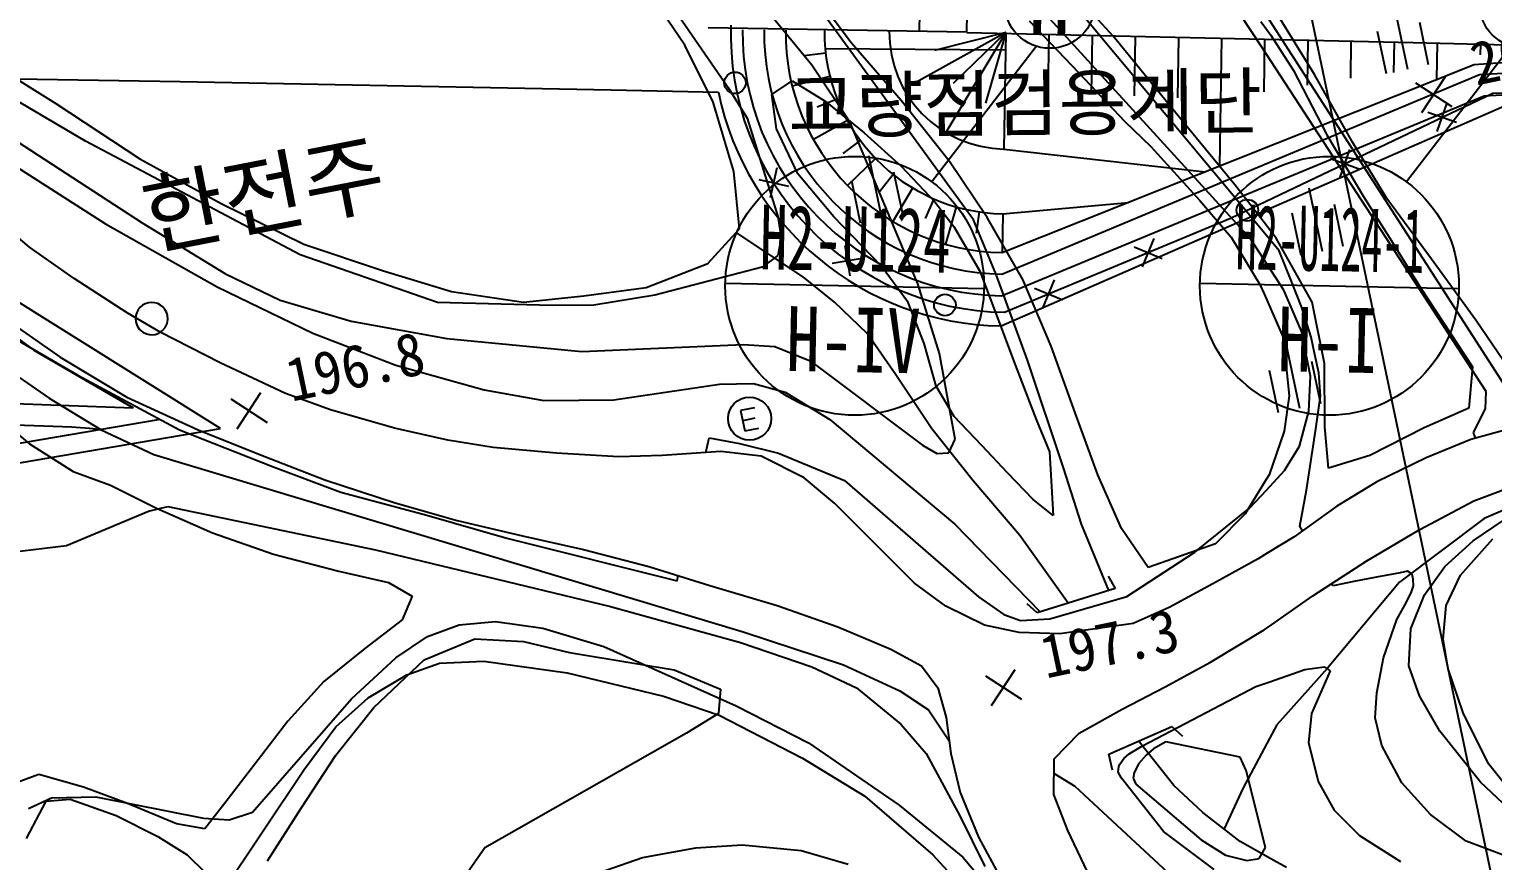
# Model space of a CAD drawing. Header units: millimetres. Extents: x 13158 to 13954, y 1103 to 1807.
# Drawn here: x 13771.2 to 13839, y 1426.3 to 1464.9 of the extents above; entities that cross this region are included whole.
import ezdxf
from ezdxf.enums import TextEntityAlignment as Align
from ezdxf.xclip import XClip

# ---------------------------------------------------------------- set-up
doc = ezdxf.new("R2010")
doc.units = ezdxf.units.MM
doc.header["$LTSCALE"] = 10
doc.header["$MEASUREMENT"] = 0
doc.header["$XCLIPFRAME"] = 2
doc.layers.add('TZ-BASE', color=253, linetype='Continuous')
doc.layers.add('TZ-CABL', color=4, linetype='Continuous')
doc.styles.add('HANA', font='GulimChe.ttf')
doc.styles.get("Standard").update_dxf_attribs({"font": 'GulimChe.ttf'})

# ---------------------------------------------------------------- blocks, each defined once
blk = doc.blocks.new('JD-SFSG5YJF567')
at = {"layer": 'TZ-BASE'}
for p, q in [((573.292, -196.254), (495.495, 174.371)), ((514.796, -4.776), (515.02, 9.222)), ((516.996, -4.811), (517.22, 9.187)), ((476.153, -9.883, -61), (453.176, 3.654, -61)), ((498.671, 3.143, -61), (505.931, -7.39, -61)), ((530.729, -14.068, -57), (518.331, 0.802, -57)), ((517.298, -13.526, -59), (507.693, -0.335, -59)), ((530.142, -14.414, -58), (517.675, -0.735, -58)), ((460.691, -1.932, -60), (478.779, -13.671, -60)), ((503.919, -5.439, -255), (501.936, -2.509, -255)), ((509.812, -6.363, -60), (506.682, -2.549, -60)), ((511.645, -5.335, -58.208), (509.281, -2.185, -58.208)), ((523.77, -5.023, -55.929), (521.711, -2.759, -55.929)), ((530.624, -5.48, -56), (529.137, -3.198, -56)), ((533.105, -6.791, -54.592), (530.591, -2.714, -54.592)), ((541.908, -21.191, -55), (530.602, -3.623, -55)), ((536.794, -3.615, -54.592), (537.411, -6.551, -54.592)), ((504.998, -4.619), (516.996, -4.811)), ((519.886, -4.309, -58.208), (522.185, -6.719, -58.208)), ((530.61, -4.34, -55.929), (531.072, -4.969, -55.929)), ((538.389, -6.345, -54.592), (537.978, -4.388, -54.592)), ((513.944, -7.997, -58.208), (511.645, -5.335, -58.208)), ((518.796, -4.85), (514.077, -7.475)), ((518.796, -4.85), (515.498, -5.677)), ((518.796, -4.85), (516.021, -9.483)), ((518.796, -4.85), (516.353, -7.216)), ((518.796, -4.85), (517.863, -8.12)), ((518.796, -4.85), (518.709, -10.249)), ((520.795, -4.933), (520.752, -7.603)), ((522.794, -4.98), (522.751, -7.675)), ((527.26, -9.292, -55.929), (523.77, -5.023, -55.929)), ((524.794, -5.026), (524.75, -7.776)), ((526.793, -5.072), (526.748, -7.877)), ((528.793, -5.118), (528.698, -11.04)), ((530.792, -5.164), (530.753, -7.6)), ((531.072, -4.969, -55.929), (532.134, -6.607, -55.929)), ((532.792, -5.21), (532.759, -7.282)), ((534.791, -5.256), (534.764, -6.964)), ((536.432, -6.756, -54.592), (536.021, -4.799, -54.592)), ((536.791, -5.302), (536.768, -6.707)), ((538.79, -5.349), (538.763, -7.031)), ((540.79, -5.395, -255), (540.782, -5.89, -255)), ((471.109, -5.847, -255), (474.781, -8.139, -255)), ((505.234, -8.084, -255), (503.919, -5.439, -255)), ((510.451, -5.813), (509.458, -5.928)), ((510.431, -5.582), (518.769, -5.655)), ((541.061, -21.487, -56), (530.624, -5.48, -56)), ((540.502, -6.338), (550.421, -5.637)), ((540.746, -6.801), (553.676, -6.005)), ((511.584, -9.025, -60), (509.812, -6.363, -60)), ((518.633, -15.049), (540.502, -6.338)), ((522.185, -6.719, -58.208), (524.309, -8.968, -58.208)), ((532.134, -6.607, -55.929), (533.674, -9.585, -55.929)), ((460.557, -6.783), (480.533, -7.124)), ((460.557, -6.783), (480.533, -7.124)), ((480.533, -7.124), (500.51, -7.506)), ((480.533, -7.124), (500.51, -7.506)), ((505.931, -7.39, -61), (506.81, -8.821, -61)), ((507.949, -7.718, -59.65), (508.902, -7.083, -59.65)), ((510.648, -6.894), (508.902, -7.332)), ((508.902, -7.083, -59.65), (510.419, -8.024, -59.65)), ((518.617, -16.049), (540.746, -6.801)), ((534.862, -9.934, -54.592), (533.105, -6.791, -54.592)), ((537.79, -7.177, -54.678), (539.465, -8.271, -54.678)), ((538.081, -8.561, -54.678), (539.174, -6.887, -54.678)), ((540.972, -7.788), (549.647, -7.254)), ((500.51, -7.506), (505.479, -7.611)), ((500.51, -7.506), (505.479, -7.611)), ((506.189, -11.287, -255), (505.234, -8.084, -255)), ((508.176, -9.309, -59.65), (507.949, -7.718, -59.65)), ((510.985, -7.94), (510.055, -8.308)), ((510.419, -8.024, -59.65), (512.229, -9.493, -59.65)), ((516.188, -10.823, -58.208), (513.944, -7.997, -58.208)), ((518.578, -18.448), (542.866, -7.834)), ((518.578, -18.448), (542.866, -7.834)), ((518.601, -17.049), (540.972, -7.788)), ((538.782, -9.442), (539.253, -8.109)), ((474.781, -8.139, -255), (478.662, -10.699, -255)), ((538.351, -8.54), (539.684, -9.011)), ((506.81, -8.821, -61), (508.231, -13.373, -61)), ((509.158, -11.403, -59.65), (508.176, -9.309, -59.65)), ((511.455, -8.933), (509.882, -9.808)), ((514.724, -16.489, -60), (511.584, -9.025, -60)), ((512.229, -9.493, -59.65), (513.948, -11.038, -59.65)), ((524.309, -8.968, -58.208), (525.513, -10.136, -58.208)), ((529.417, -11.901, -55.929), (527.26, -9.292, -55.929)), ((471.116, -9.912, -59), (477.075, -13.72, -59)), ((486.1, -15.159, -61), (476.153, -9.883, -61)), ((512.051, -9.857), (511.248, -10.453)), ((525.513, -10.136, -58.208), (527.785, -12.628, -58.208)), ((533.674, -9.585, -55.929), (535.37, -12.449, -55.929)), ((536.453, -12.537, -54.592), (534.862, -9.934, -54.592)), ((478.662, -10.699, -255), (482.435, -12.768, -255)), ((512.762, -10.694), (511.469, -11.946)), ((512.428, -10.541, -59.901), (513.045, -13.477, -59.901)), ((517.928, -13.418, -58.208), (516.188, -10.823, -58.208)), ((518.709, -10.249), (528.039, -11.302)), ((533.839, -10.695), (535.173, -11.166)), ((534.27, -11.597), (534.742, -10.264)), ((482.398, -23.202), (462.935, -11.032)), ((482.398, -23.202), (462.935, -11.032)), ((506.454, -13.951, -255), (506.189, -11.287, -255)), ((508.192, -11.126), (507.88, -12.505)), ((510.821, -13.384, -59.65), (509.158, -11.403, -59.65)), ((513.576, -11.432), (512.955, -12.215)), ((514.023, -13.272, -59.901), (513.612, -11.314, -59.901)), ((513.948, -11.038, -59.65), (515.512, -12.697, -59.65)), ((507.346, -11.659), (508.725, -11.972)), ((512.066, -13.682, -59.901), (511.655, -11.725, -59.901)), ((514.48, -12.057), (513.555, -13.601)), ((530.723, -13.594, -55.929), (529.417, -11.901, -55.929)), ((532.84, -12.04, -56.431), (533.457, -14.976, -56.431)), ((473.561, -14.802, -60.799), (470.637, -12.342, -60.799)), ((482.435, -12.768, -255), (486.266, -14.653, -255)), ((515.458, -12.558), (515.06, -13.476)), ((515.512, -12.697, -59.65), (516.383, -13.837, -59.65)), ((518.661, -13.249), (524.478, -12.72)), ((527.785, -12.628, -58.208), (529.239, -14.34, -58.208)), ((534.435, -14.771, -56.431), (534.025, -12.814, -56.431)), ((535.37, -12.449, -55.929), (536.67, -14.506, -55.929)), ((538.531, -15.349, -54.592), (536.453, -12.537, -54.592)), ((508.231, -13.373, -61), (508.389, -14.378, -61)), ((513.026, -15.66, -59.65), (510.821, -13.384, -59.65)), ((516.492, -12.928), (515.999, -14.659)), ((518.348, -16.064, -59), (517.298, -13.526, -59)), ((517.566, -13.16), (517.42, -14.149)), ((519.58, -16.3, -58.208), (517.928, -13.418, -58.208)), ((518.661, -13.249), (518.633, -15.049)), ((532.478, -15.182, -56.431), (532.067, -13.224, -56.431)), ((477.075, -13.72, -59), (482.255, -16.636, -59)), ((478.779, -13.671, -60), (482.645, -16.033, -60)), ((504.983, -15.55, -255), (506.454, -13.951, -255)), ((509.419, -16.185, -61.28), (506.296, -14.123, -61.28)), ((516.383, -13.837, -59.65), (517.598, -15.907, -59.65)), ((531.332, -14.385, -55.929), (530.723, -13.594, -55.929)), ((531.473, -14.961, -57), (530.729, -14.068, -57)), ((475.624, -16.25, -60.799), (473.561, -14.802, -60.799)), ((486.266, -14.653, -255), (489.96, -15.898, -255)), ((508.389, -14.378, -61), (508.239, -15.187, -61)), ((511.331, -14.73), (511.565, -16.125)), ((524.742, -14.777), (526.05, -15.317)), ((525.126, -15.701), (525.666, -14.393)), ((529.239, -14.34, -58.208), (530.571, -16.525, -58.208)), ((530.744, -15.344, -58), (530.142, -14.414, -58)), ((532.999, -17.351, -55.929), (531.332, -14.385, -55.929)), ((536.67, -14.506, -55.929), (538.023, -16.692, -55.929)), ((492.456, -17.359, -61), (486.1, -15.159, -61)), ((502.124, -16.659, -255), (504.983, -15.55, -255)), ((508.239, -15.187, -61), (507.506, -15.73, -61)), ((510.751, -15.544), (512.145, -15.31)), ((531.68, -16.791, -58), (530.744, -15.344, -58)), ((532.015, -16.342, -57), (531.473, -14.961, -57)), ((540.585, -18.181, -54.592), (538.531, -15.349, -54.592)), ((478.075, -17.834, -60.799), (475.624, -16.25, -60.799)), ((482.645, -16.033, -60), (485.164, -17.254, -60)), ((489.96, -15.898, -255), (493.112, -16.847, -255)), ((507.506, -15.73, -61), (502.528, -17.022, -61)), ((510.854, -17.35, -61.28), (509.419, -16.185, -61.28)), ((514.272, -17.356, -59.65), (513.026, -15.66, -59.65)), ((517.598, -15.907, -59.65), (518.545, -18.438, -59.65)), ((519.807, -20.036, -59), (518.348, -16.064, -59)), ((470.174, -16.944), (473.748, -19.573)), ((482.255, -16.636, -59), (486.68, -18.788, -59)), ((493.112, -16.847, -255), (496.447, -17.349, -255)), ((499.24, -17.053, -255), (502.124, -16.659, -255)), ((515.731, -19.719, -60), (514.724, -16.489, -60)), ((520.901, -19.385, -58.208), (519.58, -16.3, -58.208)), ((520.126, -16.698), (521.433, -17.237)), ((520.51, -17.621), (521.049, -16.314)), ((530.571, -16.525, -58.208), (530.764, -16.965, -58.208)), ((532.494, -18.698, -58), (531.68, -16.791, -58)), ((532.51, -17.589, -57), (532.015, -16.342, -57)), ((538.023, -16.692, -55.929), (540.429, -20.348, -55.929)), ((485.164, -17.254, -60), (488.461, -18.231, -60)), ((497.769, -17.501, -61), (492.456, -17.359, -61)), ((496.447, -17.349, -255), (499.24, -17.053, -255)), ((499.712, -17.492, -61), (497.769, -17.501, -61)), ((502.528, -17.022, -61), (499.712, -17.492, -61)), ((512.372, -18.795, -61.28), (510.854, -17.35, -61.28)), ((515.018, -19.262, -59.65), (514.272, -17.356, -59.65)), ((530.764, -16.965, -58.208), (531.649, -18.982, -58.208)), ((532.953, -18.972, -57), (532.51, -17.589, -57)), ((533.565, -20.187, -55.929), (532.999, -17.351, -55.929)), ((472.253, -17.989, -48.775), (474.971, -19.888, -48.775)), ((479.616, -18.735, -60.799), (478.075, -17.834, -60.799)), ((488.461, -18.231, -60), (492.898, -19.036, -60)), ((542.12, -20.445, -54.592), (540.585, -18.181, -54.592)), ((469.936, -18.672, -57), (474.464, -21.791, -57)), ((472.736, -18.952, -58), (475.8, -20.722, -58)), ((482.394, -20.158, -60.799), (479.616, -18.735, -60.799)), ((486.68, -18.788, -59), (490.537, -20.263, -59)), ((513.705, -20.707, -61.28), (512.372, -18.795, -61.28)), ((518.545, -18.438, -59.65), (519.236, -20.256, -59.65)), ((531.649, -18.982, -58.208), (531.933, -21.69, -58.208)), ((532.912, -20.777, -58), (532.494, -18.698, -58)), ((533.107, -19.703, -57), (532.953, -18.972, -57)), ((401.751, -19.51), (478.355, -22.238)), ((473.748, -19.573), (478.355, -22.238)), ((492.898, -19.036, -60), (499.153, -19.627, -60)), ((499.153, -19.627, -60), (506.627, -19.307, -60)), ((506.627, -19.307, -60), (508.101, -19.406, -60)), ((508.101, -19.406, -60), (509.736, -20.072, -60)), ((515.571, -21.237, -59.65), (515.018, -19.262, -59.65)), ((522.012, -22.475, -58.208), (520.901, -19.385, -58.208)), ((531.795, -19.327, -56.431), (532.411, -22.263, -56.431)), ((474.971, -19.888, -48.775), (478.069, -21.756, -48.775)), ((485.424, -21.579, -60.799), (482.394, -20.158, -60.799)), ((490.537, -20.263, -59), (494.617, -21.411, -59)), ((509.736, -20.072, -60), (514.942, -23.971, -60)), ((516.457, -23.7, -60), (515.731, -19.719, -60)), ((519.236, -20.256, -59.65), (520.204, -22.789, -59.65)), ((521.466, -25.03, -59), (519.807, -20.036, -59)), ((533.389, -22.057, -56.431), (532.979, -20.1, -56.431)), ((533.301, -20.629, -57), (533.107, -19.703, -57)), ((533.576, -23.124, -55.929), (533.565, -20.187, -55.929)), ((475.083, -23.122), (402.318, -20.531)), ((475.8, -20.722, -58), (480.511, -23.261, -58)), ((515.367, -23.213, -61.28), (513.705, -20.707, -61.28)), ((531.432, -22.468, -56.431), (531.021, -20.511, -56.431)), ((532.84, -22.394, -58), (532.912, -20.777, -58)), ((533.375, -21.707, -57), (533.301, -20.629, -57)), ((540.429, -20.348, -55.929), (540.253, -22.263, -55.929)), ((483.181, -23.211, -58.19), (484.275, -21.536, -58.19)), ((487.502, -22.335, -60.799), (485.424, -21.579, -60.799)), ((494.617, -21.411, -59), (497.385, -21.899, -59)), ((500.627, -21.87, -59), (505.533, -21.141, -59)), ((505.533, -21.141, -59), (507.102, -21.112, -59)), ((507.102, -21.112, -59), (508.579, -21.521, -59)), ((508.579, -21.521, -59), (510.647, -22.787, -59)), ((516.399, -22.647, -59.65), (515.571, -21.237, -59.65)), ((531.933, -21.69, -58.208), (531.694, -23.327, -58.208)), ((541.021, -22.285, -56), (541.061, -21.487, -56)), ((471.298, -22.052, -54.362), (473.557, -23.913, -54.362)), ((474.464, -21.791, -57), (476.874, -23.264, -57)), ((478.069, -21.756, -48.775), (481.365, -23.262, -48.775)), ((482.891, -21.827, -58.19), (484.565, -22.92, -58.19)), ((490.474, -23.186, -60.799), (487.502, -22.335, -60.799)), ((497.385, -21.899, -59), (500.627, -21.87, -59)), ((507.157, -22.237, -57.727), (506.507, -22.373, -57.727)), ((506.507, -22.373, -57.727), (506.704, -23.316, -57.727)), ((533.156, -23.331, -57), (533.375, -21.707, -57)), ((540.253, -22.263, -55.929), (538.187, -23.165, -55.929)), ((540.475, -23.385, -56), (541.021, -22.285, -56)), ((458.983, -26.301), (479.539, -22.779)), ((507.175, -22.725, -57.727), (506.605, -22.845, -57.727)), ((510.647, -22.787, -59), (516.432, -27.64, -59)), ((517.694, -23.989, -59.65), (516.399, -22.647, -59.65)), ((520.204, -22.789, -59.65), (520.816, -24.285, -59.65)), ((523.057, -25.348, -58.208), (522.012, -22.475, -58.208)), ((532.407, -24.022, -58), (532.84, -22.394, -58)), ((542.812, -23.026, -60.565), (540.344, -23.706, -60.565)), ((459.043, -27.204), (482.398, -23.202)), ((459.043, -27.204), (482.398, -23.202)), ((476.874, -23.264, -57), (479.317, -24.406, -57)), ((480.511, -23.261, -58), (484.812, -24.957, -58)), ((481.365, -23.262, -48.775), (484.188, -24.393, -48.775)), ((492.944, -23.744, -60.799), (490.474, -23.186, -60.799)), ((504.899, -24.316, -58), (505.052, -23.632, -58)), ((505.052, -23.632, -58), (506.454, -23.895, -58)), ((506.704, -23.316, -57.727), (507.355, -23.179, -57.727)), ((517.288, -25.634, -61.28), (515.367, -23.213, -61.28)), ((516.16, -24.327, -60), (516.457, -23.7, -60)), ((531.694, -23.327, -58.208), (531.005, -25.347, -58.208)), ((532.737, -26.064, -57), (533.156, -23.331, -57)), ((533.755, -25.047, -55.929), (533.576, -23.124, -55.929)), ((538.187, -23.165, -55.929), (535.671, -24.448, -55.929)), ((540.344, -23.706, -60.565), (538.282, -24.565, -60.565)), ((540.571, -23.644, -56), (540.475, -23.385, -56)), ((473.557, -23.913, -54.362), (475.571, -25.189, -54.362)), ((479.317, -24.406, -57), (506.623, -32.626, -57)), ((484.188, -24.393, -48.775), (487.237, -25.586, -48.775)), ((495.035, -24.082, -60.799), (492.944, -23.744, -60.799)), ((497.971, -24.342, -60.799), (495.035, -24.082, -60.799)), ((500.872, -24.516, -60.799), (497.971, -24.342, -60.799)), ((505.59, -24.271, -60.799), (502.869, -24.448, -60.799)), ((507.459, -24.486, -60.799), (505.59, -24.271, -60.799)), ((506.454, -23.895, -58), (508.267, -24.35, -58)), ((508.267, -24.35, -58), (511.32, -25.608, -58)), ((514.942, -23.971, -60), (515.596, -24.355, -60)), ((515.596, -24.355, -60), (516.16, -24.327, -60)), ((518.87, -25.26, -59.65), (517.694, -23.989, -59.65)), ((520.816, -24.285, -59.65), (520.995, -27.236, -59.65)), ((531.715, -25.146, -58), (532.407, -24.022, -58)), ((484.812, -24.957, -58), (487.987, -26.147, -58)), ((502.869, -24.448, -60.799), (500.872, -24.516, -60.799)), ((509.454, -25.488, -60.799), (507.459, -24.486, -60.799)), ((522.313, -27.631, -59), (521.466, -25.03, -59)), ((535.671, -24.448, -55.929), (533.755, -25.047, -55.929)), ((538.282, -24.565, -60.565), (535.99, -25.679, -60.565)), ((475.571, -25.189, -54.362), (477.302, -25.833, -54.362)), ((487.237, -25.586, -48.775), (490.506, -26.649, -48.775)), ((510.868, -26.673, -60.799), (509.454, -25.488, -60.799)), ((511.32, -25.608, -58), (517.526, -31.005, -58)), ((519.451, -28.159, -61.28), (517.288, -25.634, -61.28)), ((520.07, -26.489, -59.65), (518.87, -25.26, -59.65)), ((524.155, -27.829, -58.208), (523.057, -25.348, -58.208)), ((530.868, -25.57, -58.208), (529.892, -27.164, -58.208)), ((531.005, -25.347, -58.208), (530.868, -25.57, -58.208)), ((530.874, -26.053, -58), (531.715, -25.146, -58)), ((535.99, -25.679, -60.565), (534.136, -26.807, -60.565)), ((540.49, -26.549, -38.01), (543.108, -25.567, -38.01)), ((477.302, -25.833, -54.362), (479.438, -26.889, -54.362)), ((487.987, -26.147, -58), (491.971, -27.213, -58)), ((530.106, -26.882, -58), (530.874, -26.053, -58)), ((532.426, -27.732, -57), (532.737, -26.064, -57)), ((544.555, -25.822, -255), (540.968, -27.375, -255)), ((475.262, -28.619, -56), (479.062, -27.033, -56)), ((479.062, -27.033, -56), (479.958, -26.813, -56)), ((479.438, -26.889, -54.362), (482.029, -28.043, -54.362)), ((479.958, -26.813, -56), (489.59, -28.823, -56)), ((490.506, -26.649, -48.775), (493.375, -27.47, -48.775)), ((512.671, -28.477, -60.799), (510.868, -26.673, -60.799)), ((520.995, -27.236, -59.65), (520.07, -26.489, -59.65)), ((527.553, -28.932, -58), (530.106, -26.882, -58)), ((534.136, -26.807, -60.565), (532.155, -28.219, -60.565)), ((537.992, -27.876, -38.01), (540.49, -26.549, -38.01)), ((540.456, -28.408, -56), (542.805, -26.819, -56)), ((491.971, -27.213, -58), (495.678, -28.291, -58)), ((493.375, -27.47, -48.775), (496.4, -28.178, -48.775)), ((516.432, -27.64, -59), (520.387, -31.704, -59)), ((523.567, -30.709, -59), (522.313, -27.631, -59)), ((529.892, -27.164, -58.208), (528.522, -28.542, -58.208)), ((532.543, -27.942, -57), (532.426, -27.732, -57)), ((540.968, -27.375, -255), (537.037, -30.327, -255)), ((482.029, -28.043, -54.362), (484.863, -29.029, -54.362)), ((495.678, -28.291, -58), (503.565, -30.256, -58)), ((496.4, -28.178, -48.775), (499.222, -28.807, -48.775)), ((514.572, -30.372, -60.799), (512.671, -28.477, -60.799)), ((521.68, -31.299, -61.28), (519.451, -28.159, -61.28)), ((525.39, -29.65, -58.208), (524.155, -27.829, -58.208)), ((532.155, -28.219, -60.565), (530.91, -28.984, -60.565)), ((535.524, -29.332, -38.01), (537.992, -27.876, -38.01)), ((539.148, -29.593, -56), (540.456, -28.408, -56)), ((539.866, -30.003, -55), (541.372, -28.318, -55)), ((472.719, -28.932, -56), (475.262, -28.619, -56)), ((484.863, -29.029, -54.362), (487.882, -29.821, -54.362)), ((489.59, -28.823, -56), (500.477, -31.454, -56)), ((499.222, -28.807, -48.775), (502.262, -29.599, -48.775)), ((524.407, -30.985, -58), (527.553, -28.932, -58)), ((528.522, -28.542, -58.208), (525.39, -29.65, -58.208)), ((530.91, -28.984, -60.799), (530.498, -29.237, -60.799)), ((487.882, -29.821, -54.362), (490.187, -30.344, -54.362)), ((502.262, -29.599, -48.775), (505.084, -30.479, -48.775)), ((530.498, -29.237, -60.799), (528.39, -30.408, -60.799)), ((533.022, -30.953, -38.01), (535.524, -29.332, -38.01)), ((537.417, -29.814, -57), (537.076, -29.885, -57)), ((537.624, -29.948, -57), (537.417, -29.814, -57)), ((538.197, -30.905, -56), (539.148, -29.593, -56)), ((490.187, -30.344, -54.362), (491.289, -30.98, -54.362)), ((503.565, -30.256, -58), (503.617, -30.022, -58)), ((505.084, -30.479, -48.775), (508.196, -31.404, -48.775)), ((516.016, -31.434, -60.799), (514.572, -30.372, -60.799)), ((523.534, -30.044, -58.333), (523.865, -30.616, -58.333)), ((528.39, -30.408, -60.799), (526.371, -31.501, -60.799)), ((537.037, -30.327, -255), (533.713, -34.313, -255)), ((533.971, -30.486, -57), (533.91, -30.378, -57)), ((534.921, -30.287, -57), (533.971, -30.486, -57)), ((535.974, -30.091, -57), (534.921, -30.287, -57)), ((537.076, -29.885, -57), (535.974, -30.091, -57)), ((537.592, -30.769, -57), (537.687, -30.495, -57)), ((537.675, -30.192, -57), (537.624, -29.948, -57)), ((537.687, -30.495, -57), (537.675, -30.192, -57)), ((539.205, -31.411, -55), (539.866, -30.003, -55)), ((491.289, -30.98, -54.362), (490.822, -32.074, -54.362)), ((517.526, -31.005, -58), (518.709, -31.823, -58)), ((523.865, -30.616, -58.333), (520.249, -31.747, -58.333)), ((520.835, -32.029, -58), (524.407, -30.985, -58)), ((530.952, -32.407, -38.01), (533.022, -30.953, -38.01)), ((537.362, -31.25, -57), (537.592, -30.769, -57)), ((537.571, -32.494, -56), (538.197, -30.905, -56)), ((500.477, -31.454, -56), (506.507, -33.113, -56)), ((508.196, -31.404, -48.775), (511.01, -32.388, -48.775)), ((517.811, -32.314, -60.799), (516.016, -31.434, -60.799)), ((518.709, -31.823, -58), (519.484, -32.099, -58)), ((520.249, -31.747, -58.333), (519.78, -31.331, -58.333)), ((526.371, -31.501, -60.799), (524.696, -32.246, -60.799)), ((536.921, -32.055, -57), (537.362, -31.25, -57)), ((539.065, -32.97, -55), (539.205, -31.411, -55)), ((490.822, -32.074, -54.362), (489.099, -33.401, -54.362)), ((491.997, -32.842, -55), (493.465, -32.297, -55)), ((493.465, -32.297, -55), (495.154, -32.148, -55)), ((495.154, -32.148, -55), (497.336, -32.453, -55)), ((497.336, -32.453, -55), (500.166, -33.301, -55)), ((511.01, -32.388, -48.775), (513.463, -33.428, -48.775)), ((519.419, -32.655, -60.799), (517.811, -32.314, -60.799)), ((519.484, -32.099, -58), (520.835, -32.029, -58)), ((524.696, -32.246, -60.799), (521.301, -32.724, -60.799)), ((528.283, -34.027, -38.01), (530.775, -32.531, -38.01)), ((530.775, -32.531, -38.01), (530.952, -32.407, -38.01)), ((536.303, -33.838, -57), (536.921, -32.055, -57)), ((537.476, -34.205, -56), (537.571, -32.494, -56)), ((490.53, -33.825, -55), (491.997, -32.842, -55)), ((491.846, -33.919, -52.857), (494.189, -32.956, -52.857)), ((494.189, -32.956, -52.857), (496.444, -33.077, -52.857)), ((496.444, -33.077, -52.857), (498.584, -33.588, -52.857)), ((506.507, -33.113, -56), (509.813, -34.242, -56)), ((506.623, -32.626, -57), (511.273, -34.16, -57)), ((521.301, -32.724, -60.799), (519.419, -32.655, -60.799)), ((539.3, -34.345, -55), (539.065, -32.97, -55)), ((489.099, -33.401, -54.362), (487.193, -34.923, -54.362)), ((488.47, -35.724, -55), (490.53, -33.825, -55)), ((498.584, -33.588, -52.857), (501.647, -34.088, -52.857)), ((500.166, -33.301, -55), (506.305, -36.05, -55)), ((513.463, -33.428, -48.775), (514.89, -34.194, -48.775)), ((535.985, -35.458, -57), (536.303, -33.838, -57)), ((489.505, -36.139, -52.857), (491.846, -33.919, -52.857)), ((491.034, -34.614, -54), (492.553, -34.076, -54)), ((492.553, -34.076, -54), (494.614, -33.981, -54)), ((494.614, -33.981, -54), (498.475, -34.524, -54)), ((498.475, -34.524, -54), (502.942, -35.608, -54)), ((501.647, -34.088, -52.857), (503.426, -34.381, -52.857)), ((503.426, -34.381, -52.857), (505.575, -35.29, -52.857)), ((509.813, -34.242, -56), (511.885, -35.227, -56)), ((511.273, -34.16, -57), (513.892, -35.354, -57)), ((514.89, -34.194, -48.775), (515.645, -35.22, -48.775)), ((518.142, -36.042, -57.73), (519.235, -34.368, -57.73)), ((526.176, -35.176, -38.01), (528.283, -34.027, -38.01)), ((530.983, -34.958, -58), (532.648, -34.373, -58)), ((533.713, -34.313, -255), (531.36, -36.931, -255)), ((532.648, -34.373, -58), (533.548, -34.241, -58)), ((533.83, -34.439, -58), (532.957, -36.415, -58)), ((533.548, -34.241, -58), (533.83, -34.439, -58)), ((537.964, -35.589, -56), (537.476, -34.205, -56)), ((539.995, -36.373, -55), (539.3, -34.345, -55)), ((487.193, -34.923, -54.362), (485.533, -36.759, -54.362)), ((489.252, -35.686, -54), (491.034, -34.614, -54)), ((511.885, -35.227, -56), (513.94, -36.901, -56)), ((515.645, -35.22, -48.775), (516.036, -36.593, -48.775)), ((517.851, -34.658, -57.73), (519.526, -35.752, -57.73)), ((524.184, -36.209, -38.01), (526.176, -35.176, -38.01)), ((525.131, -37.903, -58), (530.392, -35.165, -58)), ((530.392, -35.165, -58), (530.983, -34.958, -58)), ((483.885, -40.979, -55), (488.47, -35.724, -55)), ((487.754, -37.035, -54), (489.252, -35.686, -54)), ((502.942, -35.608, -54), (505.516, -36.495, -54)), ((505.575, -35.29, -52.857), (505.483, -36.415, -52.857)), ((513.892, -35.354, -57), (515.219, -36.246, -57)), ((535.916, -36.617, -57), (535.985, -35.458, -57)), ((538.917, -37.236, -56), (537.964, -35.589, -56)), ((487.753, -38.345, -52.857), (489.505, -36.139, -52.857)), ((505.483, -36.415, -52.857), (504.004, -37.322, -52.857)), ((505.516, -36.495, -54), (509.382, -38.477, -54)), ((506.305, -36.05, -55), (509.653, -37.777, -55)), ((515.219, -36.246, -57), (516.178, -37.67, -57)), ((516.036, -36.593, -48.775), (516.256, -38.269, -48.775)), ((522.205, -37.328, -38.01), (524.184, -36.209, -38.01)), ((532.957, -36.415, -58), (532.826, -37.753, -58)), ((536.228, -37.9, -57), (535.916, -36.617, -57)), ((541.172, -38.744, -55), (539.995, -36.373, -55)), ((485.533, -36.759, -54.362), (484.149, -38.555, -54.362)), ((486.284, -39.006, -54), (487.754, -37.035, -54)), ((513.94, -36.901, -56), (515.113, -38.261, -56)), ((523.575, -38.288, -255), (526.498, -37.015, -255)), ((526.498, -37.015, -255), (526.984, -37.455, -255)), ((531.36, -36.931, -255), (531.014, -37.576, -255)), ((540.792, -39.598, -56), (538.917, -37.236, -56)), ((504.004, -37.322, -52.857), (494.658, -42.641, -52.857)), ((509.653, -37.777, -55), (513.856, -40.659, -55)), ((521.039, -38.512, -38.01), (522.205, -37.328, -38.01)), ((524.507, -38.285, -58), (525.131, -37.903, -58)), ((526.581, -39.75, -59.044), (524.992, -37.733, -59.044)), ((526.22, -37.728, -59), (525.649, -38.046, -59)), ((529.66, -38.438, -59), (526.22, -37.728, -59)), ((531.014, -37.576, -58.984), (529.777, -39.884, -58.984)), ((532.826, -37.753, -58), (533.268, -39.56, -58)), ((537.148, -39.621, -57), (536.228, -37.9, -57)), ((484.149, -38.555, -54.362), (482.602, -40.568, -54.362)), ((486.148, -40.794, -52.857), (487.753, -38.345, -52.857)), ((509.382, -38.477, -54), (512.262, -40.236, -54)), ((515.113, -38.261, -56), (516.661, -41.149, -56)), ((516.256, -38.269, -48.775), (516.676, -40.065, -48.775)), ((521.03, -40.168, -38.01), (521.039, -38.512, -38.01)), ((523.744, -39.036, -255), (523.575, -38.288, -255)), ((524.089, -38.766, -58), (524.27, -38.49, -58)), ((524.27, -38.49, -58), (524.507, -38.285, -58)), ((525.305, -38.342, -59), (524.953, -38.739, -59)), ((525.649, -38.046, -59), (525.305, -38.342, -59)), ((529.93, -39.054, -59), (529.66, -38.438, -59)), ((473.986, -39.236, -54.362), (472.688, -39.717, -54.362)), ((476.056, -39.824, -54.362), (473.986, -39.236, -54.362)), ((480.313, -47.93, -54), (486.284, -39.006, -54)), ((521.035, -39.198, -57), (521.998, -39.777, -57)), ((524.012, -39.133, -58), (524.042, -38.874, -58)), ((524.155, -39.405, -58), (524.012, -39.133, -58)), ((524.042, -38.874, -58), (524.089, -38.766, -58)), ((524.747, -39.161, -59), (524.701, -39.409, -59)), ((524.953, -38.739, -59), (524.747, -39.161, -59)), ((530.83, -42.626, -59), (529.93, -39.054, -59)), ((542.319, -40.189, -55), (541.172, -38.744, -55)), ((478.091, -40.577, -54.362), (476.056, -39.824, -54.362)), ((521.998, -39.777, -57), (527.875, -45.23, -57)), ((526.1, -41.879, -58), (524.155, -39.405, -58)), ((524.701, -39.409, -59), (524.824, -39.69, -59)), ((524.824, -39.69, -59), (527.858, -42.273, -59)), ((527.926, -40.992, -59.044), (526.581, -39.75, -59.044)), ((529.777, -39.884, -58.984), (528.91, -41.762, -58.984)), ((533.268, -39.56, -58), (534.007, -40.885, -58)), ((538.474, -41.088, -57), (537.148, -39.621, -57)), ((542.359, -41.065, -56), (540.792, -39.598, -56)), ((473.409, -42.208, -53.463), (474.325, -40.48, -53.463)), ((473.51, -40.815, -55), (474.579, -40.323, -55)), ((474.325, -40.48, -53.463), (475.445, -40.382, -53.463)), ((474.579, -40.323, -55), (476.624, -40.266, -55)), ((475.445, -40.382, -53.463), (477.563, -41.142, -53.463)), ((476.624, -40.266, -55), (481.619, -41.263, -55)), ((480.364, -41.518, -54.362), (478.091, -40.577, -54.362)), ((482.602, -40.568, -54.362), (481.687, -41.751, -54.362)), ((512.262, -40.236, -54), (515.423, -42.955, -54)), ((513.856, -40.659, -55), (516.799, -43.076, -55)), ((516.676, -40.065, -48.775), (517.534, -42.148, -48.775)), ((521.67, -41.835, -38.01), (521.03, -40.168, -38.01)), ((477.563, -41.142, -53.463), (479.497, -42.118, -53.463)), ((481.619, -41.263, -55), (482.811, -41.333, -55)), ((482.811, -41.333, -55), (483.885, -40.979, -55)), ((484.585, -43.245, -52.857), (486.148, -40.794, -52.857)), ((516.661, -41.149, -56), (517.821, -43.509, -56)), ((529.66, -42.349, -59.044), (527.926, -40.992, -59.044)), ((534.007, -40.885, -58), (535.195, -42.068, -58)), ((540.139, -42.334, -57), (538.474, -41.088, -57)), ((481.687, -41.751, -54.362), (480.364, -41.518, -54.362)), ((522.727, -44.039, -38.01), (521.67, -41.835, -38.01)), ((528.448, -43.633, -58), (526.1, -41.879, -58)), ((479.497, -42.118, -53.463), (480.854, -42.963, -53.463)), ((494.658, -42.641, -52.857), (486.787, -53.785, -52.857)), ((501.968, -43.091, -53), (504.428, -42.63, -53)), ((504.428, -42.63, -53), (506.582, -42.501, -53)), ((506.582, -42.501, -53), (509.322, -42.764, -53)), ((517.534, -42.148, -48.775), (518.574, -44.057, -48.775)), ((527.858, -42.273, -59), (528.98, -42.984, -59)), ((531.082, -43.146, -59.044), (529.66, -42.349, -59.044)), ((530.543, -43.124, -59), (530.83, -42.626, -59)), ((535.195, -42.068, -58), (537.087, -43.263, -58)), ((542.062, -43.053, -57), (540.139, -42.334, -57)), ((480.854, -42.963, -53.463), (481.689, -43.786, -53.463)), ((498.593, -44.252, -53), (501.968, -43.091, -53)), ((509.322, -42.764, -53), (511.494, -43.395, -53)), ((515.423, -42.955, -54), (522.818, -51.068, -54)), ((516.799, -43.076, -55), (519.105, -45.752, -55)), ((528.98, -42.984, -59), (529.96, -43.224, -59)), ((529.96, -43.224, -59), (530.543, -43.124, -59)), ((531.806, -43.551, -59.044), (531.082, -43.146, -59.044))]:
    blk.add_line(p, q, dxfattribs=at)
at = {"layer": 'TZ-BASE', "ltscale": 0.2}
for p, q in [((541.36, -7.657), (550.837, -7.349)), ((529.212, -13.46), (541.36, -7.657)), ((518.742, -17.815), (529.212, -13.46))]:
    blk.add_line(p, q, dxfattribs=at)
at = {"layer": 'TZ-BASE'}
for centre, radius in [((506.247, -7.18), 0.5), ((529.994, -13.086), 0.5), ((515.975, -17.476), 0.5), ((506.924, -22.744, -57.727), 1)]:
    blk.add_circle(centre, radius, dxfattribs=at)
at = {"layer": 'TZ-BASE', "ltscale": 0.2}
blk.add_arc((518.913, -4.957), 12.859, 177.96711, 269.24016, dxfattribs=at)
at = {"layer": 'TZ-BASE'}
for centre, radius, start, end in [((518.796, -4.85), 12.2, 179.37528, 269.08395), ((518.796, -4.85), 11.2, 179.37528, 269.08395), ((518.796, -4.85), 10.2, 179.37528, 269.08395), ((518.796, -4.85), 8.4, 179.37528, 269.08395), ((518.796, -4.85), 5.4, 179.37528, 269.08395), ((299.955, -9995.5), 9993, 88.2811259, 88.7554817), ((518.796, -4.85), 13.6, 191.71195, 269.08395), ((518.796, -4.85), 13.6, 191.71195, 269.08395), ((479.217, -18.108), 0.75, 11.85467, 191.85467), ((479.217, -18.108), 0.75, 191.85467, 11.85467), ((474.407, -42.109), 19, 82.89066, 87.96037)]:
    blk.add_arc(centre, radius, start, end, dxfattribs=at)
at = {"layer": 'TZ-BASE', "style": 'HANA'}
for s, height, rotation, p in [('200.3', 2, 11.85467, (540.585, -7.313, -54.678)), ('교량점검용계단', 2.5, 0.55251, (508.716, -9.484)), ('한전주', 3, 11.05194, (479.142, -14.898)), ('196.8', 2, 11.85467, (485.685, -21.962, -58.19)), ('197.3', 2, 11.85467, (520.646, -34.794, -57.73))]:
    blk.add_text(s, height=height, rotation=rotation, dxfattribs=at).set_placement(p)

msp = doc.modelspace()

# ---------------------------------------------------------------- linework, layer by layer
at = {"layer": 'TZ-BASE'}
for p, q in [((13817.903, 1464.083), (13813.049, 1457.805)), ((13839.903, 1464.083), (13835.049, 1457.805)), ((13803.481, 1453.102), (13815.478, 1452.862)), ((13825.481, 1453.102), (13837.478, 1452.862))]:
    msp.add_line(p, q, dxfattribs=at)
for centre in [(13809.479, 1452.982), (13831.479, 1452.982)]:
    msp.add_circle(centre, 6, dxfattribs=at)
at = {"layer": 'TZ-CABL'}
for centre in [(13818.521, 1466.09), (13840.521, 1466.09)]:
    msp.add_circle(centre, 2.1, dxfattribs=at)

# ---------------------------------------------------------------- block references
at = {"layer": 'TZ-BASE'}
ref = msp.add_blockref('JD-SFSG5YJF567', (13297.685, 1469.571), dxfattribs=at)
XClip(ref).set_block_clipping_path([(597.6593278775, -75.0000074077), (602.1606802224, 74.9999925365), (-2.2506743118, 75.0000000279), (2.2506743119, -75.0000000279)])

# ---------------------------------------------------------------- texts
for s, width, p in [('H2-U124', 0.65, (13809.513, 1455.142)), ('H2-U124-1', 0.5, (13831.513, 1455.142)), ('H-IV', 0.8, (13809.42, 1450.483)), ('H-I', 0.8, (13831.42, 1450.483))]:
    msp.add_text(s, height=3, rotation=358.85408, dxfattribs=dict(at, width=width)).set_placement(p, align=Align.MIDDLE)
at = {"layer": 'TZ-CABL', "linetype": 'ByBlock'}
msp.add_text('H', height=3, rotation=358.85408, dxfattribs=at).set_placement((13818.521, 1466.09), align=Align.MIDDLE)

doc.saveas('drawing.dxf')
